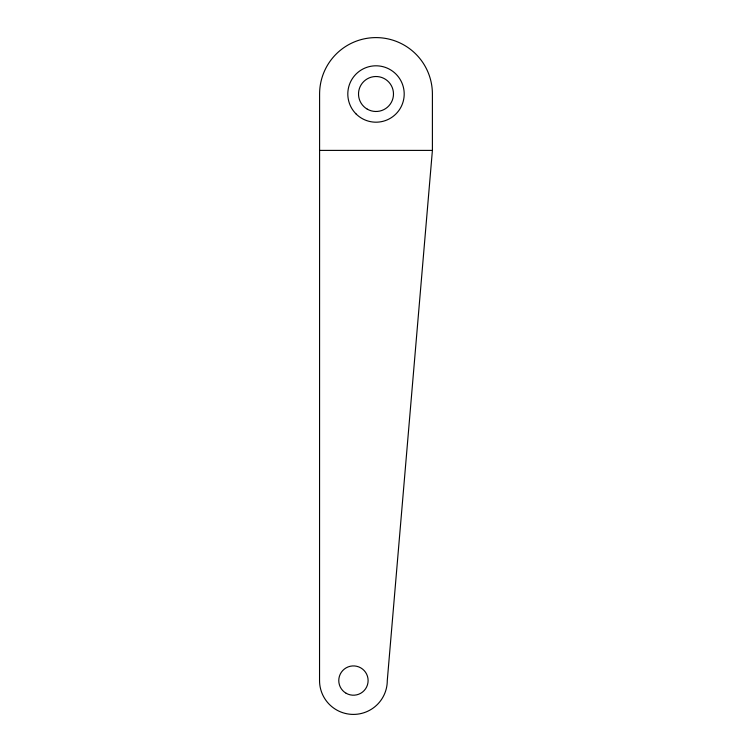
<?xml version="1.0" encoding="UTF-8"?>
<svg xmlns="http://www.w3.org/2000/svg" width="752" height="752" viewBox="0 0 752 752"><rect width="100%" height="100%" fill="white"/><g stroke="black" fill="none" stroke-linecap="round" stroke-linejoin="round"><path stroke-width="1.13" d="M432.4 150.4L387.28 680.56A33.859 33.821 0 0 1 353.402 714.409A33.859 33.821 0 0 1 319.544 680.56L319.6 94A56.4 56.4 0 0 1 376 37.6A56.4 56.4 0 0 1 432.4 94L432.4 150.4L319.6 150.4M367.258 109.143A17.484 17.484 0 0 0 393.484 94A17.484 17.484 0 0 0 367.258 78.857A17.484 17.484 0 0 0 367.258 109.143M356.063 113.937A28.2 28.2 0 0 0 403.241 101.294A28.2 28.2 0 0 0 368.706 66.759A28.2 28.2 0 0 0 356.063 113.937M346.108 693.25A14.673 14.655 0 0 0 368.113 680.56A14.673 14.655 0 0 0 346.108 667.87A14.673 14.655 0 0 0 346.108 693.25"/></g></svg>
